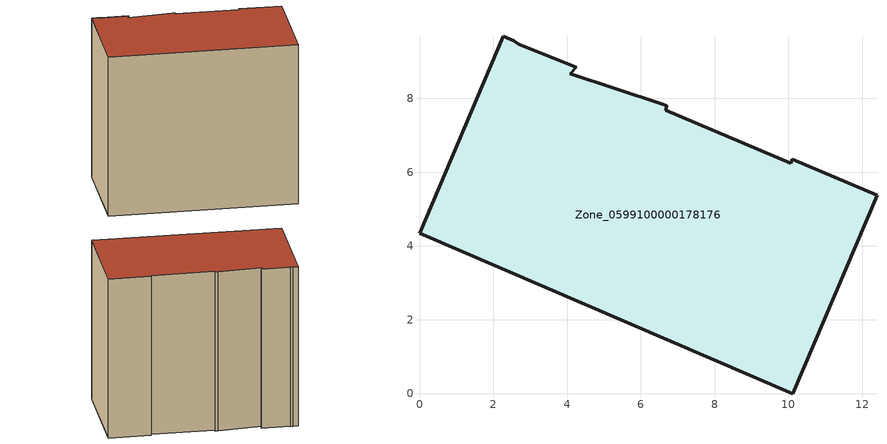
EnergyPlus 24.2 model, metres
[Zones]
Zone_0599100000178176
 floor ground (C_G): 6.55,7.86 6.7,7.79 6.68,7.67 10.06,6.25 10.11,6.35 12.4,5.37 10.11,0 0,4.34 2.27,9.68 2.56,9.56 2.69,9.47 4.24,8.84 4.08,8.66 z0
 wall outside (C_F): 12.4,5.37 10.11,6.35 10.06,6.25 6.68,7.67 6.7,7.79 6.55,7.86 4.08,8.66 4.24,8.84 2.69,9.47 2.56,9.56 2.27,9.68 0,4.34 10.11,0 12.4,5.37 z0:9.85
 roof outside (C_R): 10.06,6.25 6.68,7.67 6.7,7.79 6.55,7.86 4.08,8.66 4.24,8.84 2.69,9.47 2.56,9.56 2.27,9.68 0,4.34 10.11,0 12.4,5.37 10.11,6.35 z9.85
[BUILDING]
Pand.0599100000178176: North Axis=0; Terrain=City; Loads Convergence Tolerance Value=0.04; Temperature Convergence Tolerance Value=0.4; Solar Distribution=FullExterior; Maximum Number of Warmup Days=25; Minimum Number of Warmup Days=1
[Site:Location]
Rotterdam.The.Hague.AP_ZH_NLD Design_Conditions: Latitude=51.96; Longitude=4.45; Time Zone=1; Elevation=-4.5
[SITE:GROUNDTEMPERATURE:BUILDINGSURFACE]
18, 18, 18, 18, 18, 18, 18, 18, 18, 18, 18, 18
[MATERIAL] Thermal Absorptance=0.9; Solar Absorptance=0.7; Visible Absorptance=0.7
Name | Roughness | Thickness | Conductivity | Density | Specific Heat
G.TC.1946 | MediumSmooth | 0.15 | 1 | 540 | 1210
F.TC.1946 | Rough | 0.3 | 0.857143 | 1920 | 840
R.TC.1946 | MediumRough | 0.2 | 0.909091 | 1500 | 1000
[CONSTRUCTION]
C_G: G.TC.1946
C_F: F.TC.1946
C_R: R.TC.1946
[ZONE]
Zone_0599100000178176: Type=1; Multiplier=1; Ceiling Height=Autocalculate; Volume=Autocalculate; Floor Area=autocalculate; Part of Total Floor Area=Yes
[ZONEINFILTRATION:DESIGNFLOWRATE]
Infil_Zone_0599100000178176: Zone or ZoneList or Space or SpaceList=Zone_0599100000178176; Schedule=AlwaysOn; Design Flow Rate Calculation Method=Flow/Area; Flow Rate per Floor Area=0.003; Constant Term Coefficient=1; Temperature Term Coefficient=0; Velocity Term Coefficient=0; Velocity Squared Term Coefficient=0
[HVACTEMPLATE:ZONE:IDEALLOADSAIRSYSTEM]
Zone_0599100000178176: Maximum Heating Supply Air Temperature=50; Minimum Cooling Supply Air Temperature=13; Maximum Heating Supply Air Humidity Ratio=0.0156; Minimum Cooling Supply Air Humidity Ratio=0.0077; Heating Limit=NoLimit; Cooling Limit=NoLimit; Dehumidification Control Type=ConstantSensibleHeatRatio; Cooling Sensible Heat Ratio=0.7; Dehumidification Setpoint=60; Humidification Control Type=None; Humidification Setpoint=30; Outdoor Air Method=None; Outdoor Air Flow Rate per Person=0.00944; Outdoor Air Flow Rate per Zone Floor Area=0; Outdoor Air Flow Rate per Zone=0; Demand Controlled Ventilation Type=None; Outdoor Air Economizer Type=NoEconomizer; Heat Recovery Type=None; Sensible Heat Recovery Effectiveness=0.7; Latent Heat Recovery Effectiveness=0.65
[ZONECONTROL:THERMOSTAT]
ThermostatControl_Zone_0599100000178176: Zone or ZoneList=Zone_0599100000178176; Control Type Schedule=DualSetpointControlType; Control 1=Thermostat_Zone_0599100000178176; Temperature Difference Between Cutout And Setpoint=0
[THERMOSTATSETPOINT:DUALSETPOINT]
Thermostat_Zone_0599100000178176: Heating Setpoint Temperature Schedule=HeatingSetpoint_Zone_0599100000178176; Cooling Setpoint Temperature Schedule=CoolingSetpoint_Zone_0599100000178176
[SCHEDULE:COMPACT]
HeatingSetpoint_Zone_0599100000178176: Through: 12/31, For: AllDays, Until: 24:00, 21
CoolingSetpoint_Zone_0599100000178176: Through: 12/31, For: AllDays, Until: 24:00, 24
DualSetpointControlType: Through: 12/31, For: AllDays, Until: 24:00, 4
AlwaysOn: Through: 12/31, For: AllDays, Until: 24:00, 1
